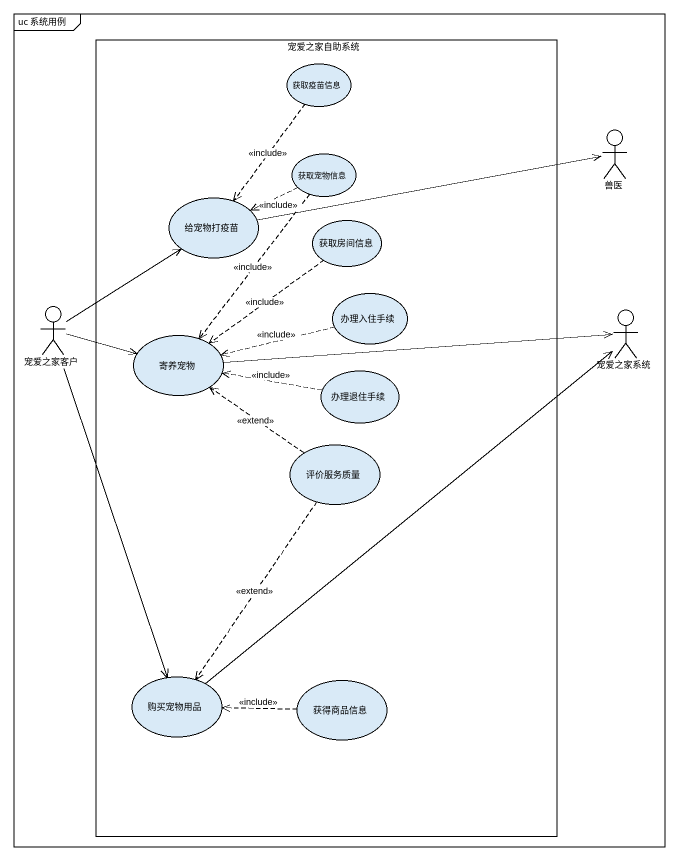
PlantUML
@startuml
mainframe uc 系统用例
rectangle 宠爱之家自助系统 {
  usecase 获取疫苗信息
  usecase 获取宠物信息
  usecase 给宠物打疫苗
  usecase 获取房间信息
  usecase 办理入住手续
  usecase 寄养宠物
  usecase 办理退住手续
  usecase 评价服务质量
  usecase 购买宠物用品
  usecase 获得商品信息
}
actor 兽医
actor 宠爱之家客户
actor 宠爱之家系统
获取疫苗信息 ..> 给宠物打疫苗 : <<include>>
获取宠物信息 .left.> 给宠物打疫苗 : <<include>>
获取宠物信息 ..> 寄养宠物 : <<include>>
给宠物打疫苗 -right-> 兽医
获取房间信息 ..> 寄养宠物 : <<include>>
办理入住手续 .left.> 寄养宠物 : <<include>>
宠爱之家客户 -up-> 给宠物打疫苗
宠爱之家客户 -right-> 寄养宠物
宠爱之家客户 --> 购买宠物用品
寄养宠物 -right-> 宠爱之家系统
办理退住手续 .left.> 寄养宠物 : <<include>>
评价服务质量 .up.> 寄养宠物 : <<extend>>
评价服务质量 ..> 购买宠物用品 : <<extend>>
购买宠物用品 -up-> 宠爱之家系统
获得商品信息 .left.> 购买宠物用品 : <<include>>
@enduml
